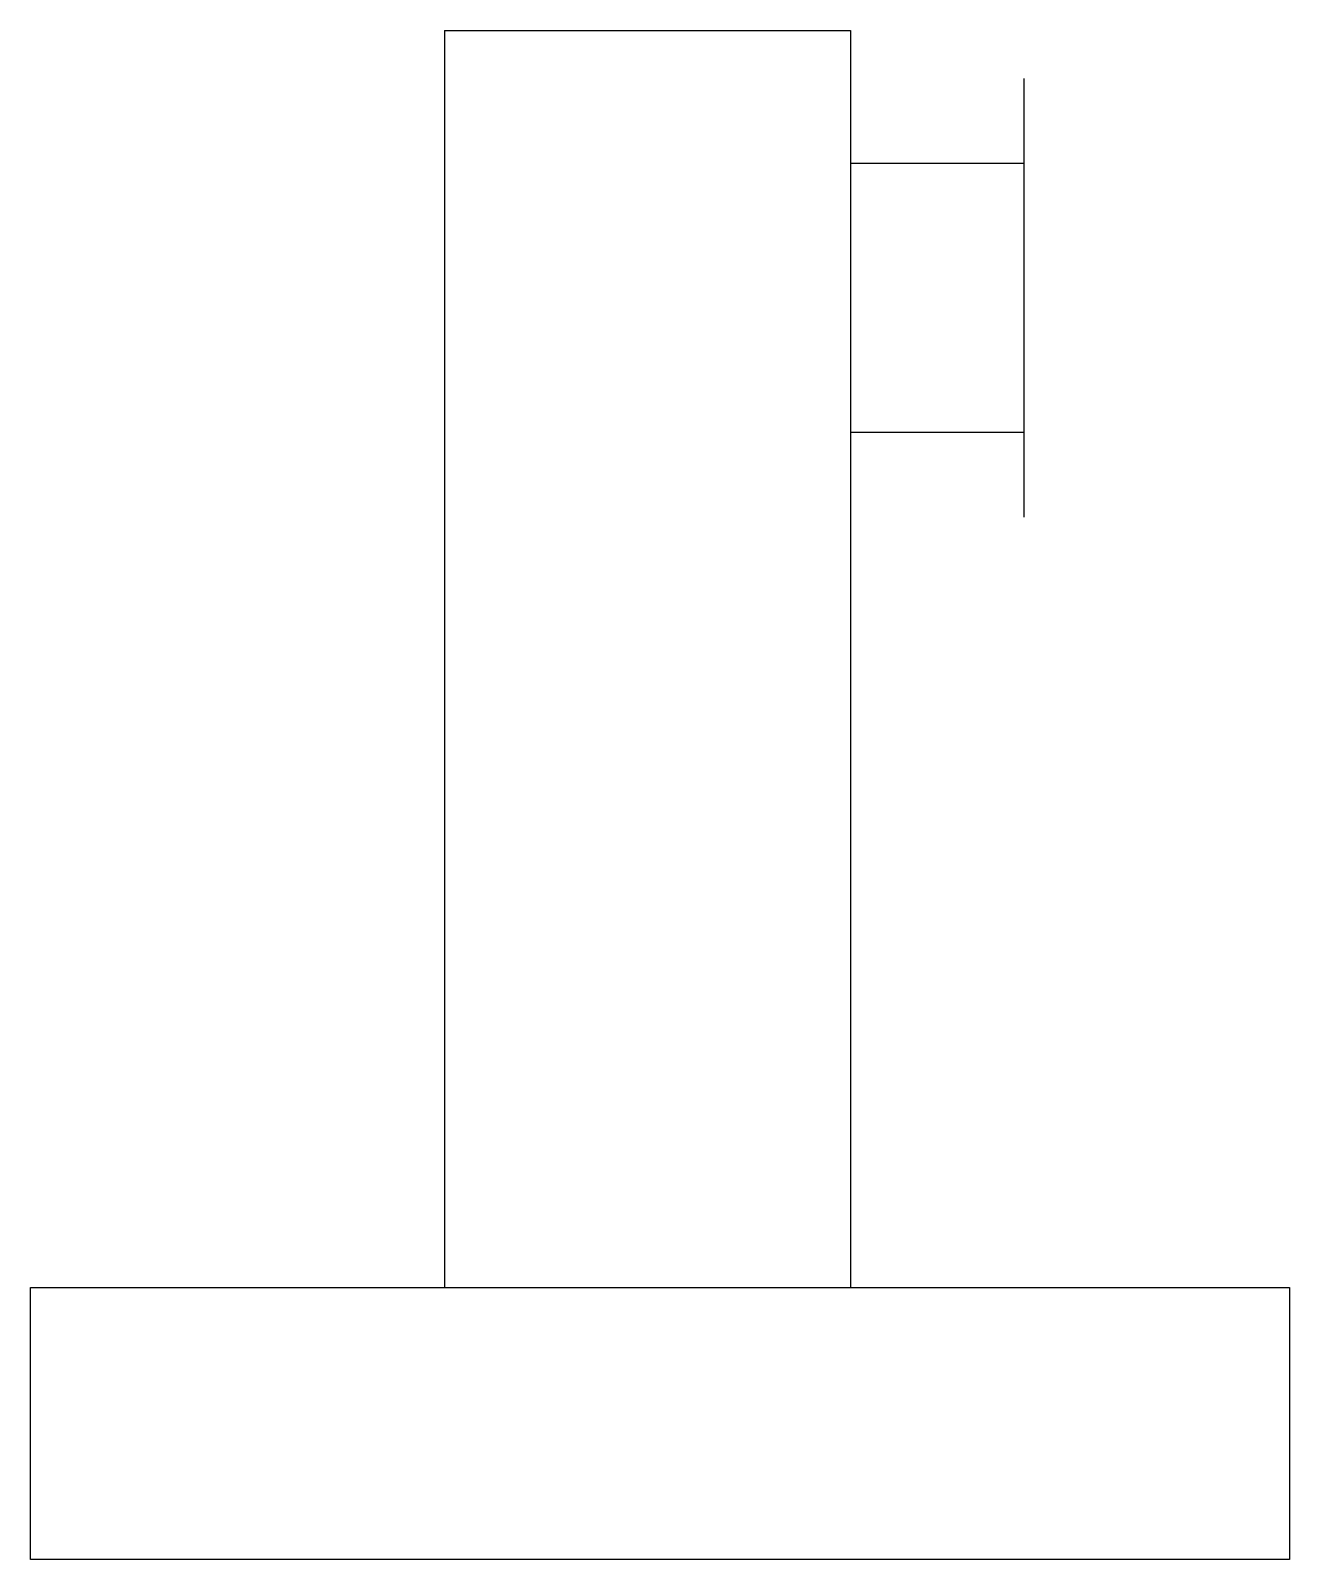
# Model space of a CAD drawing. Header units: millimetres. Extents: x 0 to 0.748, y 0 to 0.909.
import ezdxf

# ---------------------------------------------------------------- set-up
doc = ezdxf.new("R2010")
doc.units = ezdxf.units.MM

msp = doc.modelspace()

# ---------------------------------------------------------------- linework, layer by layer
for p, q in [((0.24596, 0.9088), (0.24596, 0.16167)), ((0.24596, 0.9088), (0.48715, 0.9088)), ((0.48715, 0.9088), (0.48715, 0.16167)), ((0.5902, 0.88032), (0.5902, 0.61959)), ((0.48715, 0.82993), (0.5902, 0.82993)), ((0.5902, 0.66998), (0.48715, 0.66998)), ((0, 0), (0, 0.16167)), ((0, 0), (0, 0.16167)), ((0, 0.16167), (0.74807, 0.16167)), ((0.74807, 0.16167), (0.74807, 0)), ((0.74807, 0), (0, 0))]:
    msp.add_line(p, q)

doc.saveas('drawing.dxf')
